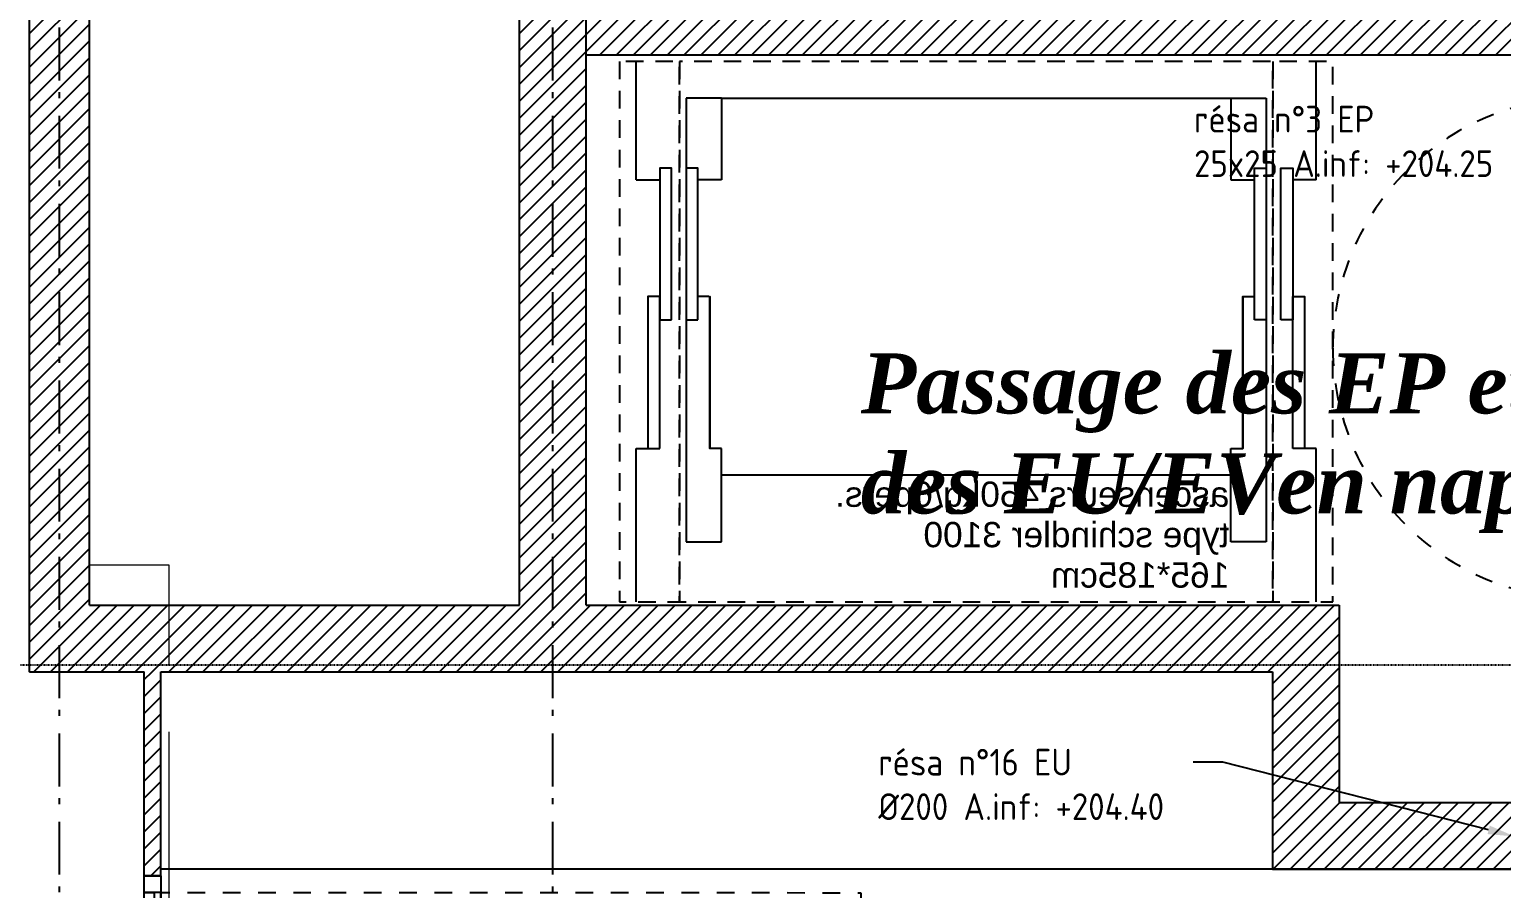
# Model space of a CAD drawing. Header units: centimetres. Extents: x 2097 to 16812, y -3973 to 8191.
# Drawn here: x 9042.5 to 9484.1, y 3466.4 to 3724 of the extents above; entities that cross this region are included whole.
import ezdxf
from ezdxf import colors
from ezdxf.entities.mleader import LeaderData, LeaderLine
from ezdxf.math import Vec2, Vec3

# ---------------------------------------------------------------- set-up
doc = ezdxf.new("R2010")
doc.units = ezdxf.units.CM
for name, pattern in [('CACHE', [0.7499999999999999, 0.4999999999999999, -0.25]), ('Style de ligne -1', [0.41664, 0.20828, -0.20836]), ('Style de ligne -17', [0.3472222222222222, 0.20828, -0.1389422222222222]), ('Style de ligne -6', [1.0416400000000001, 0.625, -0.20828, 0.06943000000000005, -0.13893]), ('VW-01', [0.41656, 0.20828, -0.20828])]:
    doc.linetypes.add(name, pattern=pattern)
for name, color, linetype, lineweight in [('01_poutres', 252, 'Continuous', 20), ('_GAZELEC-RESERVATION', 1, 'Continuous', 18), ('Fontanel-rsd', 7, 'Continuous', 0)]:
    doc.layers.add(name, color=color, linetype=linetype, lineweight=lineweight)
for name, color, linetype in [('B GÈnÈral_Hatch', 252, 'Continuous'), ('B Général', 252, 'Continuous'), ('C ANNOTATIONS-axes horizontaux', 252, 'VW-01'), ('C ANNOTATIONS-prestations', 252, 'Continuous'), ('prlm-BA', 252, 'Continuous'), ('prlm-EAU-EP', 141, 'Continuous')]:
    doc.layers.add(name, color=color, linetype=linetype)
doc.styles.add('Arial', font='arial.ttf')
doc.styles.add('Eurostile', font='')
doc.styles.add('prlm-eau-ep', font='timesbi.ttf', dxfattribs={"height": 18})
doc.styles.get("Standard").update_dxf_attribs({"font": 'isocp.shx', "height": 15})
doc.styles.get('Eurostile').set_extended_font_data('Eurostile')
pattern_1 = [(45, (0, 0), (2.425347222222122, -2.645833333333339), [])]

# ---------------------------------------------------------------- blocks, each defined once
blk = doc.blocks.new('Porte basculante ht200cm')
at = {"layer": 'B Général', "linetype": 'Style de ligne -1', "ltscale": 25.4}
for p, q in [((-123, -2.5), (0, -212.5)), ((0, -212.5), (123, -2.5))]:
    blk.add_line(p, q, dxfattribs=at)
at = {"layer": 'B Général', "linetype": 'Continuous', "flags": 128}
for points in [[(-128, 2.5), (128, 2.5), (128, -2.5), (-128, -2.5)], [(-123, 2.5), (123, 2.5), (123, -0.5), (-123, -0.5)]]:
    blk.add_lwpolyline(points, close=True, dxfattribs=at)
at = {"layer": 'B Général', "flags": 128}
for points in [[(-128, 2.5), (-123, 2.5), (-123, -2.5), (-128, -2.5)], [(123, 2.5), (128, 2.5), (128, -2.5), (123, -2.5)]]:
    blk.add_lwpolyline(points, close=True, dxfattribs=at)
at = {"layer": 'B Général', "linetype": 'Style de ligne -1', "ltscale": 25.4, "flags": 128}
blk.add_lwpolyline([(-123, -2.5), (123, -2.5), (123, -212.5), (-123, -212.5)], close=True, dxfattribs=at)
at = {"layer": 'B Général', "insert": (-66, -238.416693250868), "char_height": 12.94150119357639, "attachment_point": 1, "line_spacing_factor": 0.8941417206159925, "style": 'Eurostile'}
blk.add_mtext('G', dxfattribs=at)
at = {"layer": 'C ANNOTATIONS-prestations', "insert": (-62.5811138648618, -8.981973471623414), "char_height": 7.059000651041666, "attachment_point": 1, "line_spacing_factor": 0.8941417206159927, "style": 'Eurostile'}
blk.add_mtext('Porte basculante ht 217 cm', dxfattribs=at)
blk = doc.blocks.new('Ascenseur 162.185')
at = {"layer": 'B Général'}
for p, q in [((35.50000000000007, -5), (-2.891016457669035e-09, -5)), ((35.50000000000007, -5), (35.50000000000007, -12.05555555555548)), ((70.5, -12.05555555555548), (70.5, -8.527777777778102)), ((70.5, -8.527777777778102), (116, -8.527777777778102)), ((116, -5), (116, -8.527777777778102)), ((161.9832288608362, -5), (116, -5)), ((116, -8.527777777778102), (116, -12.05555555555548)), ((32.00000000000011, -15.58333333333358), (32.00000000000011, -12.05555555555548)), ((32.00000000000011, -12.05555555555548), (77.49999999999996, -12.05555555555548)), ((116, -12.05555555555548), (70.5, -12.05555555555548)), ((77.49999999999996, -12.05555555555548), (77.49999999999996, -15.58333333333358)), ((77.49999999999996, -15.58333333333358), (32.00000000000011, -15.58333333333358)), ((11, -20.00008860849503), (144.0000000000001, -20.00008860849503)), ((11, -30.5834219418286), (11, -20.00008860849503)), ((32.00000000000011, -23.52786638627312), (32.00000000000011, -20.00008860849503)), ((32.00000000000011, -20.00008860849503), (77.49999999999996, -20.00008860849503)), ((77.49999999999996, -20.00008860849503), (77.49999999999996, -23.52786638627312)), ((144.0000000000001, -20.00008860849503), (144.0000000000001, -30.5834219418286)), ((77.49999999999996, -23.52786638627312), (32.00000000000011, -23.52786638627312)), ((35.50000000000007, -30.5834219418286), (35.50000000000007, -23.52786638627312)), ((70.5, -26.81226355444542), (70.5, -23.52786638627312)), ((11, -30.5834219418286), (35.50000000000007, -30.5834219418286)), ((116, -27.0556441640505), (70.5, -27.0556441640505)), ((116, -30.5834219418286), (116, -27.0556441640505)), ((144.0000000000001, -30.5834219418286), (116, -30.5834219418286)), ((11, -183.4167552751614), (35.50000000000007, -183.4167552751614)), ((11, -183.4167552751614), (11, -194.000088608495)), ((35.50000000000007, -183.4167552751614), (35.50000000000007, -190.4723108307169)), ((144.0000000000001, -183.4167552751614), (116, -183.4167552751614)), ((116, -183.4167552751614), (116, -186.9445330529396)), ((144.0000000000001, -194.000088608495), (144.0000000000001, -183.4167552751614)), ((70.5, -186.9445330529396), (116, -186.9445330529396)), ((70.5, -187.1879136625446), (70.5, -190.4723108307169)), ((11, -194.000088608495), (144.0000000000001, -194.000088608495)), ((77.49999999999996, -190.4723108307169), (32.00000000000011, -190.4723108307169)), ((32.00000000000011, -190.4723108307169), (32.00000000000011, -194.000088608495)), ((32.00000000000011, -194.000088608495), (77.49999999999996, -194.000088608495)), ((77.49999999999996, -194.000088608495), (77.49999999999996, -190.4723108307169)), ((77.49999999999996, -198.4167552751614), (32.00000000000011, -198.4167552751614)), ((32.00000000000011, -198.4167552751614), (32.00000000000011, -201.9445330529396)), ((77.49999999999996, -201.9445330529396), (77.49999999999996, -198.4167552751614)), ((32.00000000000011, -201.9445330529396), (77.49999999999996, -201.9445330529396)), ((35.50000000000007, -209.000088608495), (35.50000000000007, -201.9445330529396)), ((116, -201.9445330529396), (70.5, -201.9445330529396)), ((70.5, -201.9445330529396), (70.5, -205.4723108307169)), ((116, -205.4723108307169), (116, -201.9445330529396)), ((70.5, -205.4723108307169), (116, -205.4723108307169)), ((116, -209.000088608495), (116, -205.4723108307169)), ((35.50000000000007, -209.000088608495), (0, -209.000088608495)), ((162, -209.000088608495), (116, -209.000088608495))]:
    blk.add_line(p, q, dxfattribs=at)
at = {"layer": 'B Général', "linetype": 'Continuous'}
for p, q in [((11, -30.5834219418286), (11, -183.4167552751614)), ((124, -183.4166666666664), (124, -30.58333333333358))]:
    blk.add_line(p, q, dxfattribs=at)
at = {"layer": 'B Général', "linetype": 'Style de ligne -17', "ltscale": 25.4, "flags": 128}
for points in [[(0, 0), (162, 0), (162, -18), (0, -18)], [(-2.273736754432321e-14, -18), (162, -18), (162, -196), (-2.273736754432321e-14, -196)], [(0, -196), (162, -196), (162, -214), (0, -214)]]:
    blk.add_lwpolyline(points, close=True, dxfattribs=at)
at = {"layer": 'B Général', "flags": 128}
for points in [[(116, -12.05555555555548), (70.5, -12.05555555555548), (70.5, -8.527777777778102), (116, -8.527777777778102), (116, -12.05555555555548)], [(77.49999999999996, -15.58333333333358), (32.00000000000011, -15.58333333333358), (32.00000000000011, -12.05555555555548), (77.49999999999996, -12.05555555555548), (77.49999999999996, -15.58333333333358)], [(77.49999999999996, -23.52786638627312), (32.00000000000011, -23.52786638627312), (32.00000000000011, -20.00008860849503), (77.49999999999996, -20.00008860849503), (77.49999999999996, -23.52786638627312)], [(116, -27.0556441640505), (70.5, -27.0556441640505), (70.5, -27.0556441640505), (116, -27.0556441640505), (116, -27.0556441640505)], [(116, -186.9445330529396), (70.5, -186.9445330529396), (70.5, -186.9445330529396), (116, -186.9445330529396), (116, -186.9445330529396)], [(77.49999999999996, -190.4723108307169), (32.00000000000011, -190.4723108307169), (32.00000000000011, -194.000088608495), (77.49999999999996, -194.000088608495), (77.49999999999996, -190.4723108307169)], [(77.49999999999996, -198.4167552751614), (32.00000000000011, -198.4167552751614), (32.00000000000011, -201.9445330529396), (77.49999999999996, -201.9445330529396), (77.49999999999996, -198.4167552751614)], [(116, -201.9445330529396), (70.5, -201.9445330529396), (70.5, -205.4723108307169), (116, -205.4723108307169), (116, -201.9445330529396)]]:
    blk.add_lwpolyline(points, dxfattribs=at)
at = {"layer": 'B Général', "linetype": 'VW-01', "ltscale": 25.4}
blk.add_circle((86, -289.0000000000011), 75.00000000000107, dxfattribs=at)
at = {"layer": 'C ANNOTATIONS-prestations', "insert": (125.9492350260416, -182.9351418805572), "char_height": 7.575764973958333, "attachment_point": 1, "rotation": 90.0000037643243, "line_spacing_factor": 0.9593846052696461, "style": 'Arial'}
blk.add_mtext('ascenseurs 450kg/6pers.\\Ptype schindler 3100\\P165*185cm', dxfattribs=at)
blk = doc.blocks.new('A$C711F189D')
at = {"layer": '01_poutres', "color": 0}
for points in [[(-125.1121214855502, -150.9992455538331), (-149.0000032416883, -150.9992455538331)], [(-125.1121214855502, -180.9992455538331), (-125.1121214855502, -150.9992455538331)], [(-125.1121214855502, -767.2000058053309), (-125.1121214855502, -200.9992455538263)]]:
    blk.add_lwpolyline(points, dxfattribs=at)

msp = doc.modelspace()

# ---------------------------------------------------------------- hatches: boundary and pattern name
at = {"layer": 'B GÈnÈral_Hatch', "linetype": 'Continuous'}
h = msp.add_hatch(dxfattribs=at)
h.set_pattern_fill('50_BETON', color=256, style=0, pattern_type=2)
h.set_pattern_definition(pattern_1)
h.paths.add_polyline_path([(9042.484212579606, 3846.389752893419), (9042.484212579606, 3531.38889822078), (9060.484212579606, 3551.38889822078), (9060.484212579606, 3846.389752893419)])
h = msp.add_hatch(dxfattribs=at)
h.set_pattern_fill('50_BETON', color=256, style=0, pattern_type=2)
h.set_pattern_definition(pattern_1)
h.paths.add_polyline_path([(9209.484212606138, 3826.389752893421), (9189.484212606136, 3846.389752893419), (9189.48421260614, 3551.38889822078), (9209.484212606141, 3551.38889822078)])
h = msp.add_hatch(dxfattribs=at)
h.set_pattern_fill('50_BETON', color=256, style=0, pattern_type=2)
h.set_pattern_definition(pattern_1)
h.paths.add_polyline_path([(9586.90924601623, 3716.388870606469), (9586.90924601623, 3736.388870606469), (9209.484212606143, 3736.388884684852), (9209.484212606141, 3716.388884684852)])
h = msp.add_hatch(dxfattribs=at)
h.set_pattern_fill('50_BETON', color=256, style=0, pattern_type=2)
h.set_pattern_definition(pattern_1)
h.paths.add_polyline_path([(9415.409242533107, 3531.38889822078), (9435.409242533107, 3551.38889822078), (9060.484212579606, 3551.38889822078), (9042.484212579606, 3531.38889822078)])
h = msp.add_hatch(dxfattribs=at)
h.set_pattern_fill('50_BETON', color=256, style=0, pattern_type=2)
h.set_pattern_definition(pattern_1)
h.paths.add_polyline_path([(9415.409242533105, 3472.18890463527), (9435.409242533105, 3492.188904635271), (9435.409242533107, 3551.38889822078), (9415.409242533107, 3531.38889822078)])
h = msp.add_hatch(dxfattribs=at)
h.set_pattern_fill('50_BETON', color=256, style=0, pattern_type=2)
h.set_pattern_definition(pattern_1)
h.paths.add_polyline_path([(9081.91985013697, 3531.388898220785), (9076.919850133865, 3531.38889822078), (9076.917693997795, 3470.189502006354), (9081.917693994694, 3470.189325849709)])
h = msp.add_hatch(dxfattribs=at)
h.set_pattern_fill('50_BETON', color=256, style=0, pattern_type=2)
h.set_pattern_definition(pattern_1)
h.paths.add_polyline_path([(9810.48455600586, 3472.188904635271), (9790.48455600586, 3492.188904635271), (9435.409242533105, 3492.188904635271), (9415.409242533105, 3472.188904635271)])

# ---------------------------------------------------------------- linework, layer by layer
at = {"layer": 'B Général', "linetype": 'Style de ligne -6', "ltscale": 25.4}
for p, q in [((9051.484212579608, 3285.38890504039), (9051.484212579608, 5820.388904937164)), ((9199.48421260614, 3285.38890504039), (9199.48421260614, 5820.388904937164))]:
    msp.add_line(p, q, dxfattribs=at)
at = {"layer": 'B Général', "linetype": 'Continuous', "lineweight": 18}
for p, q in [((9042.484212579606, 3531.38889822078), (9042.484212579606, 3846.389752893419)), ((9060.484212579606, 3551.38889822078), (9060.484212579606, 3846.389752893419)), ((9189.48421260614, 3551.38889822078), (9189.484212606136, 3846.389752893419)), ((9209.48421260614, 3551.38889822078), (9209.484212606136, 3826.389752893419)), ((9209.48421260614, 3716.388884684852), (9586.90924601623, 3716.388870606469)), ((9060.484212579606, 3551.38889822078), (9189.48421260614, 3551.38889822078)), ((9209.484212606141, 3551.38889822078), (9435.409242533107, 3551.38889822078)), ((9435.409242533107, 3551.38889822078), (9435.409242533105, 3492.188904635271)), ((9042.484212579606, 3531.38889822078), (9076.919850133865, 3531.38889822078)), ((9076.917693997795, 3470.189502006354), (9076.919850133867, 3531.38889822078)), ((9081.917693994694, 3470.189325849709), (9081.91985013697, 3531.38889822078)), ((9081.91985013697, 3531.38889822078), (9415.409242533107, 3531.38889822078)), ((9415.409242533107, 3531.388898220779), (9415.409242533105, 3472.188904635271)), ((9435.409242533105, 3492.188904635271), (9586.90924601623, 3492.188904635271)), ((9415.409242533105, 3472.188904635271), (9785.48455600586, 3472.188904635271))]:
    msp.add_line(p, q, dxfattribs=at)
at = {"layer": 'B Général', "linetype": 'Continuous'}
for p, q in [((9042.484212579606, 3531.38889822078), (9042.484212579606, 3846.389752893419)), ((9060.484212579606, 3551.38889822078), (9060.484212579606, 3846.389752893419)), ((9189.48421260614, 3551.38889822078), (9189.484212606136, 3846.389752893419)), ((9209.48421260614, 3551.38889822078), (9209.484212606136, 3826.389752893419)), ((9209.48421260614, 3716.388884684852), (9586.90924601623, 3716.388870606469)), ((9060.484212579606, 3551.38889822078), (9189.48421260614, 3551.38889822078)), ((9209.484212606143, 3551.38889822078), (9435.409242533107, 3551.38889822078)), ((9435.409242533107, 3551.38889822078), (9435.409242533105, 3492.188904635271)), ((9042.484212579606, 3531.38889822078), (9076.919568283447, 3531.38889822078)), ((9076.917693997795, 3470.189502006354), (9076.919850133867, 3531.38889822078)), ((9081.917693994694, 3470.189325849709), (9081.91985013697, 3531.38889822078)), ((9081.91985013697, 3531.38889822078), (9415.409242533107, 3531.38889822078)), ((9415.409242533107, 3531.388898220779), (9415.409242533105, 3472.188904635271)), ((9435.409242533105, 3492.188904635271), (9586.90924601623, 3492.188904635271)), ((9581.909246016228, 3472.188904635271), (9081.909246016228, 3472.188904635271)), ((9415.409242533105, 3472.188904635271), (9785.48455600586, 3472.188904635271)), ((9081.917693994694, 3470.189325849709), (9076.917693997795, 3470.189502006354))]:
    msp.add_line(p, q, dxfattribs=at)
at = {"layer": 'C ANNOTATIONS-axes horizontaux'}
msp.add_line((12370.81265411933, 3533.388904382574), (2960.812654119335, 3533.388904382574), dxfattribs=at)
at = {"layer": 'Fontanel-rsd', "color": 3, "linetype": 'CACHE', "lineweight": 18}
msp.add_lwpolyline([(8451.284846768755, 3779.425841030485), (9042.28419720883, 3779.425841030485), (9042.28419720883, 3531.48889822078), (9076.719552912671, 3531.48889822078), (9076.719552912671, 2947.288904635271), (9020.799984629224, 2947.288904635271), (8451.284846955366, 2947.288904635274)], close=True, dxfattribs=at)

# ---------------------------------------------------------------- block references
at = {"layer": 'B Général', "xscale": -1, "rotation": 90.00000376432432}
msp.add_blockref('Ascenseur 162.185', (9219.484628659811, 3714.388907192008), dxfattribs=at)
at = {"layer": 'B Général', "rotation": 89.99798139353518}
msp.add_blockref('Porte basculante ht200cm', (9079.41318438612, 3342.189414007471), dxfattribs=at)
at = {"layer": 'prlm-BA'}
msp.add_blockref('A$C711F189D', (9209.484212606141, 3714.388910204608), dxfattribs=at)

# ---------------------------------------------------------------- texts
at = {"layer": 'prlm-EAU-EP', "insert": (9291.880132429578, 3626.873321504842), "char_height": 18, "attachment_point": 1, "style": 'prlm-eau-ep'}
msp.add_mtext_dynamic_manual_height_columns('Passage des EP et des EU/EVen nappe', width=233.8341685382475, gutter_width=90, heights=[0], dxfattribs=at)

# ---------------------------------------------------------------- leaders
at = {"layer": '_GAZELEC-RESERVATION', "color": 6}
ml = msp.add_multileader_mtext('Standard', dxfattribs=at)
ml.set_content('résa n°3 EP\\P25x25 A.inf: +204.25', color=6)
ml.set_leader_properties()
ml.build(insert=Vec2(0, 0))
ml.multileader.update_dxf_attribs({"has_text_frame": 1, "arrow_head_size": 8, "scale": 20})
ctx = ml.context
ctx.base_point, ctx.scale, ctx.char_height, ctx.arrow_head_size, ctx.landing_gap_size, ctx.plane_origin, ctx.plane_x_axis, ctx.plane_y_axis = Vec3(9387.837662481932, 3697.092326760529), 20, 8, 8, 4, Vec3(8812.463698224183, 3716.93005754646), Vec3(1, -1.665334536937735e-16), Vec3(1.665334536937735e-16, 1)
notes = []
notes.append((ctx, [(0, (1, 1, 0), (9498.956679844403, 3697.092326760529), (-1, 1.665334536937735e-16), 8.984496906271943, [(0, [(9524.034449190673, 3721.928757067945)], 0, [])])]))
ctx.mtext.insert, ctx.mtext.text_direction, ctx.mtext.width, ctx.mtext.flow_direction = Vec3(9391.837662481932, 3701.092326760529), Vec3(1, -1.665334536937735e-16), 156.8850406025498, 5
ml = msp.add_multileader_mtext('Standard', dxfattribs=at)
ml.set_content('résa n°16 EU\\P%%C200 A.inf: +204.40', color=6)
ml.set_leader_properties()
ml.build(insert=Vec2(0, 0))
ml.multileader.update_dxf_attribs({"has_text_frame": 1, "arrow_head_size": 8, "scale": 20})
ctx = ml.context
ctx.base_point, ctx.scale, ctx.char_height, ctx.arrow_head_size, ctx.landing_gap_size, ctx.plane_origin, ctx.plane_x_axis, ctx.plane_y_axis = Vec3(9293.118642296024, 3504.303024215598), 20, 8, 8, 4, Vec3(8745.269946163662, 3417.51691987598), Vec3(1, -1.665334536937735e-16), Vec3(1.665334536937735e-16, 1)
notes.append((ctx, [(0, (1, 1, 0), (9400.509438414894, 3504.303024215598), (-1, 1.665334536937735e-16), 8.984496906271943, [(0, [(9487.958820386775, 3482.04207674817)], 0, [])])]))
ctx.mtext.insert, ctx.mtext.text_direction, ctx.mtext.width, ctx.mtext.flow_direction = Vec3(9297.118642296024, 3508.303024215598), Vec3(1, -1.665334536937735e-16), 156.8850406025498, 5
at = {"layer": '_GAZELEC-RESERVATION', "color": 1}
ml = msp.add_multileader_mtext('Standard', dxfattribs=at)
ml.set_content('résa n°65\\P%%C160 A.inf:204.63 ', color=1)
ml.set_leader_properties()
ml.build(insert=Vec2(0, 0))
ml.multileader.update_dxf_attribs({"has_text_frame": 1, "arrow_head_size": 8, "scale": 20})
ctx = ml.context
ctx.base_point, ctx.scale, ctx.char_height, ctx.arrow_head_size, ctx.landing_gap_size, ctx.plane_origin, ctx.plane_x_axis, ctx.plane_y_axis = Vec3(6852.23061773851, 3474.906991886572), 20, 8, 8, 4, Vec3(6409.027073304131, 3293.609986873047), Vec3(1, -1.665334536937735e-16), Vec3(1.665334536937735e-16, 1)
notes.append((ctx, [(0, (1, 1, 0), (6948.746485494681, 3474.906991886572), (-1, 1.665334536937735e-16), 8.984496906271943, [(0, [(6979.48535757748, 3349.488896906033)], 0, [])])]))
ctx.mtext.insert, ctx.mtext.text_direction, ctx.mtext.width, ctx.mtext.flow_direction = Vec3(6856.23061773851, 3478.906991886572), Vec3(1, -1.665334536937735e-16), 156.8850406025498, 5
at = {"layer": '_GAZELEC-RESERVATION', "color": 6}
ml = msp.add_multileader_mtext('Standard', dxfattribs=at)
ml.set_content('résa n°2\\P25x25 A.inf: +204.22', color=6)
ml.set_leader_properties()
ml.build(insert=Vec2(0, 0))
ml.multileader.update_dxf_attribs({"has_text_frame": 1, "arrow_head_size": 8, "scale": 20})
ctx = ml.context
ctx.base_point, ctx.scale, ctx.char_height, ctx.arrow_head_size, ctx.landing_gap_size, ctx.plane_origin, ctx.plane_x_axis, ctx.plane_y_axis = Vec3(9387.688560890887, 3453.192373452272), 20, 8, 8, 4, Vec3(8812.463698224183, 3473.030104238203), Vec3(1, -1.665334536937735e-16), Vec3(1.665334536937735e-16, 1)
notes.append((ctx, [(0, (1, 1, 0), (9498.956679844403, 3453.192373452272), (-1, 1.665334536937735e-16), 8.984496906271943, [(0, [(9524.034449190673, 3478.028803759687)], 0, [])])]))
ctx.mtext.insert, ctx.mtext.text_direction, ctx.mtext.width, ctx.mtext.flow_direction = Vec3(9391.688560890887, 3457.192373452272), Vec3(1, -1.665334536937735e-16), 156.8850406025498, 5
for ctx, leaders in notes:
    for number, flags, end, landing, length, lines in leaders:
        leader = LeaderData()
        leader.index, (leader.has_last_leader_line, leader.has_dogleg_vector, leader.attachment_direction) = number, flags
        leader.last_leader_point, leader.dogleg_vector, leader.dogleg_length = Vec3(end), Vec3(landing), length
        for number, points, colour, breaks in lines:
            line = LeaderLine()
            line.index, line.vertices, line.color, line.breaks = number, Vec3.list(points), colors.encode_raw_color(colour), breaks
            leader.lines.append(line)
        ctx.leaders.append(leader)

doc.saveas('drawing.dxf')
